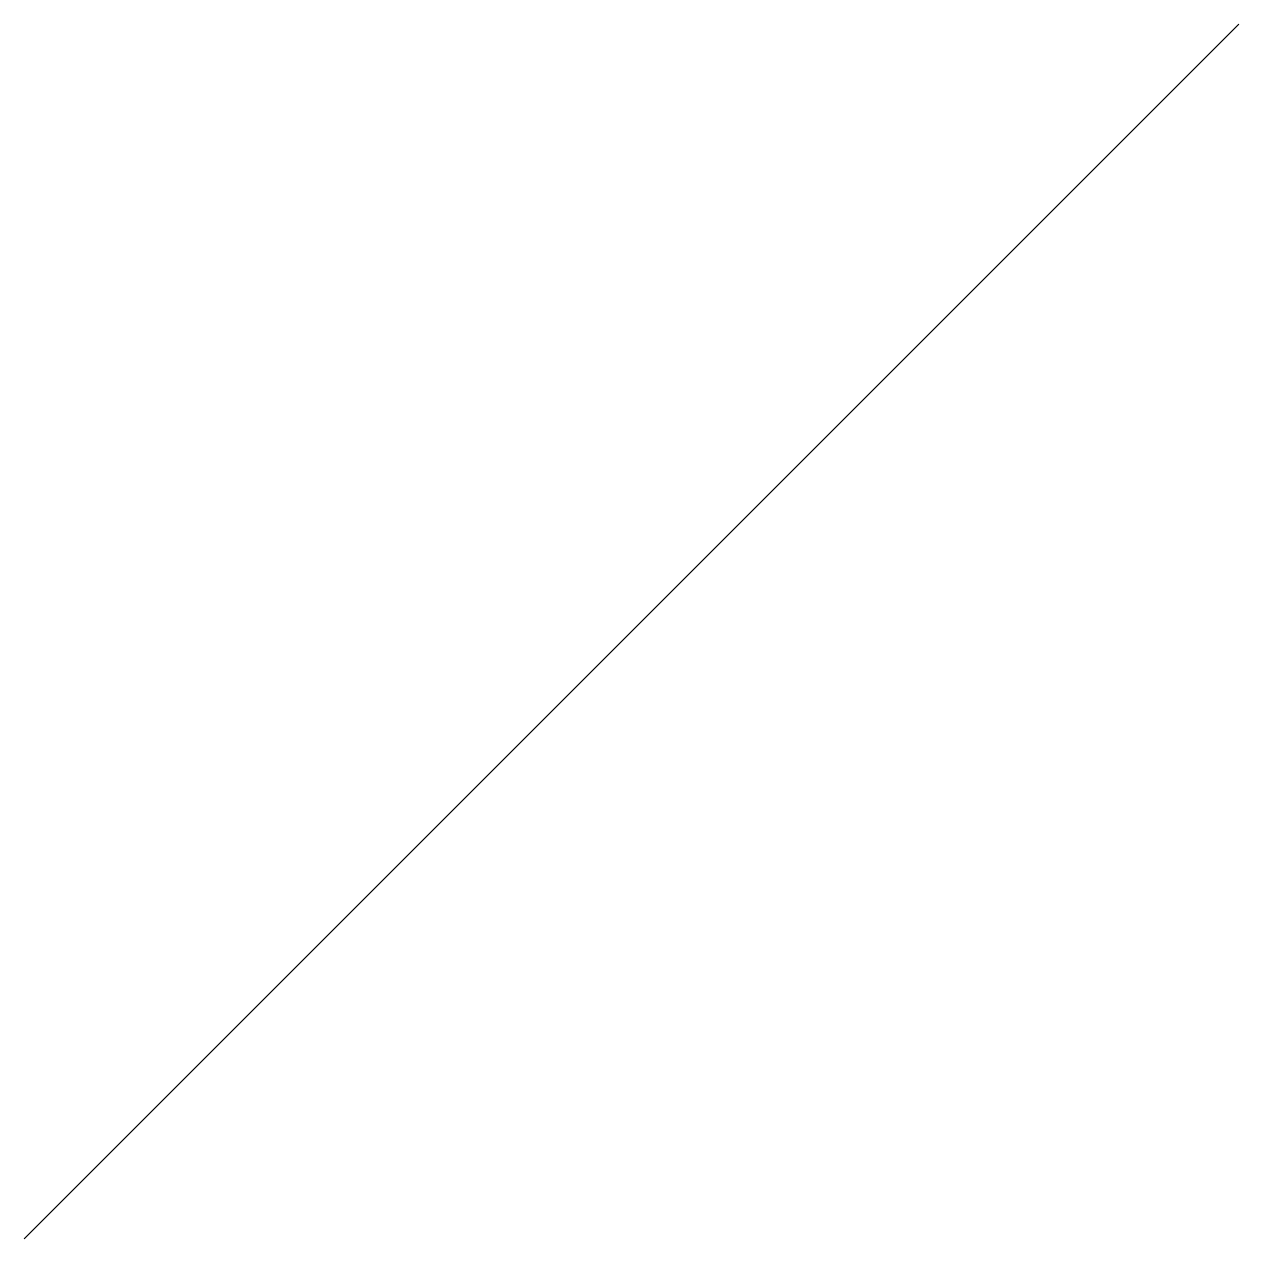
# Paper-space layout 'Layout1' of a CAD drawing. Header units: millimetres. Extents: x 0 to 10, y 0 to 10.
import ezdxf

# ---------------------------------------------------------------- set-up
doc = ezdxf.new("R2010")
doc.units = ezdxf.units.MM
doc.layers.add('TAIERE', color=7, linetype='Continuous')

psp = doc.layouts.get("Layout1")

# ---------------------------------------------------------------- linework, layer by layer
at = {"layer": 'TAIERE'}
psp.add_line((0, 0), (10, 10), dxfattribs=at)

doc.saveas('drawing.dxf')
